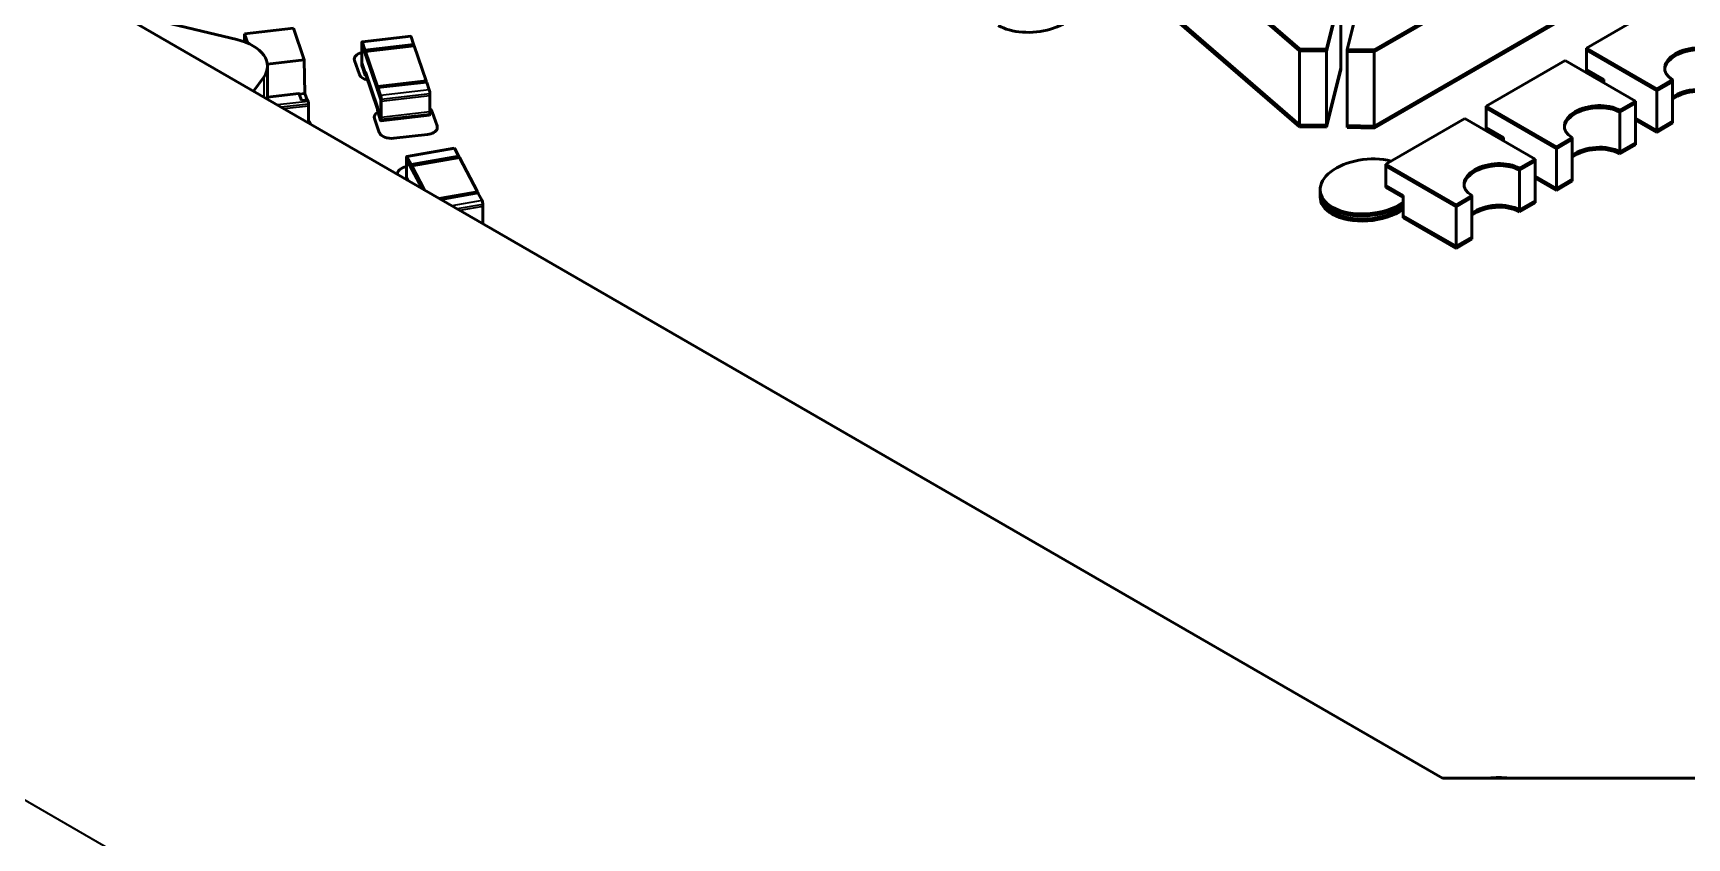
# Model space of a CAD drawing. Header units: inches. Extents: x -24.6 to 49, y -43 to 20.8.
# Drawn here: x -21.088 to -17.941, y 13.702 to 15.232 of the extents above; entities that cross this region are included whole.
import ezdxf

# ---------------------------------------------------------------- set-up
doc = ezdxf.new("R2010")
doc.units = ezdxf.units.IN
doc.header["$MEASUREMENT"] = 0
doc.layers.add('Visible (ANSI)', color=7, linetype='Continuous', lineweight=50)
doc.layers.add('Visible Narrow (ANSI)', color=7, linetype='Continuous', lineweight=35)

msp = doc.modelspace()

# ---------------------------------------------------------------- linework, layer by layer
at = {"layer": 'Visible (ANSI)'}
for p, q in [((-18.6783, 15.2022), (-19.0422, 15.5167)), ((-17.9788, 15.5218), (-18.5363, 15.1999)), ((-17.9788, 15.5179), (-18.5363, 15.196)), ((-18.6783, 15.1984), (-19.0422, 15.5128)), ((-19.0422, 15.3721), (-18.6783, 15.0576)), ((-19.0422, 15.3682), (-18.6783, 15.0537)), ((-18.5363, 15.0552), (-17.9788, 15.3771)), ((-18.5363, 15.0514), (-17.9788, 15.3733)), ((-18.406, 13.8151), (-20.995, 15.3099)), ((-18.5997, 15.3104), (-18.6272, 15.2014)), ((-18.5997, 15.3065), (-18.6272, 15.1975)), ((-18.5997, 15.3104), (-18.5997, 15.1657)), ((-18.5997, 15.3065), (-18.5997, 15.1618)), ((-18.5874, 15.2007), (-18.5599, 15.3097)), ((-17.9817, 15.29), (-18.1321, 15.2032)), ((-20.7004, 15.2196), (-20.8492, 15.2552)), ((-20.6856, 15.2307), (-20.5929, 15.2413)), ((-20.5722, 15.1811), (-20.5929, 15.2413)), ((-20.6856, 15.2307), (-20.6859, 15.2152)), ((-20.6856, 15.2268), (-20.6859, 15.2152)), ((-20.6794, 15.2126), (-20.6856, 15.2307)), ((-20.681, 15.2133), (-20.6856, 15.2268)), ((-20.4627, 15.1782), (-20.4627, 15.213)), ((-20.4627, 15.1744), (-20.4627, 15.2091)), ((-20.3696, 15.2259), (-20.4622, 15.2152)), ((-20.4568, 15.2002), (-20.4616, 15.2143)), ((-20.4568, 15.1964), (-20.4616, 15.2104)), ((-20.3631, 15.2079), (-20.4558, 15.1972)), ((-20.3641, 15.2109), (-20.369, 15.2249)), ((-20.34, 15.141), (-20.3631, 15.2079)), ((-18.6272, 15.2014), (-18.6783, 15.2022)), ((-18.6783, 15.2022), (-18.6783, 15.0576)), ((-18.6272, 15.2014), (-18.6272, 15.0567)), ((-18.5363, 15.1999), (-18.5874, 15.2007)), ((-18.5874, 15.2007), (-18.5874, 15.0561)), ((-18.5363, 15.1999), (-18.5363, 15.0552)), ((-18.1321, 15.2032), (-17.9984, 15.126)), ((-18.1321, 15.2032), (-18.1321, 15.1627)), ((-20.6423, 15.1731), (-20.5722, 15.1811)), ((-20.6421, 15.1692), (-20.6421, 15.1061)), ((-20.5711, 15.117), (-20.5722, 15.1811)), ((-20.4673, 15.153), (-20.4765, 15.1798)), ((-20.4568, 15.1568), (-20.4616, 15.1709)), ((-20.4327, 15.1303), (-20.4558, 15.1972)), ((-20.4558, 15.1929), (-20.4558, 15.1972)), ((-20.4327, 15.1265), (-20.4558, 15.1934)), ((-20.4558, 15.189), (-20.4558, 15.1934)), ((-18.6272, 15.1975), (-18.6783, 15.1984)), ((-18.6783, 15.1984), (-18.6783, 15.0537)), ((-18.6272, 15.1975), (-18.6272, 15.0529)), ((-18.5363, 15.196), (-18.5874, 15.1969)), ((-18.5874, 15.1969), (-18.5874, 15.0522)), ((-18.5363, 15.196), (-18.5363, 15.0514)), ((-18.1727, 15.1797), (-18.323, 15.093)), ((-18.1727, 15.1797), (-18.039, 15.1026)), ((-18.1321, 15.1993), (-17.9984, 15.1222)), ((-18.1321, 15.1993), (-18.1321, 15.1588)), ((-20.6686, 15.1214), (-20.6493, 15.1483)), ((-20.4568, 15.153), (-20.4616, 15.167)), ((-20.455, 15.1522), (-20.4562, 15.152)), ((-20.4327, 15.0913), (-20.4558, 15.1582)), ((-20.4327, 15.0874), (-20.4558, 15.1543)), ((-20.34, 15.141), (-20.4327, 15.1303)), ((-20.3396, 15.1389), (-20.4323, 15.1283)), ((-20.34, 15.1389), (-20.34, 15.141)), ((-20.3342, 15.1239), (-20.339, 15.138)), ((-18.6272, 15.0567), (-18.5997, 15.1657)), ((-18.6272, 15.0529), (-18.5997, 15.1618)), ((-18.0993, 15.1438), (-18.1321, 15.1627)), ((-18.0993, 15.1399), (-18.1321, 15.1588)), ((-18.0993, 15.1374), (-18.0993, 15.1438)), ((-18.0993, 15.1374), (-18.0993, 15.1399)), ((-17.9684, 15.1434), (-17.9984, 15.126)), ((-17.9684, 15.1395), (-17.9984, 15.1222)), ((-17.9684, 15.1434), (-17.9684, 15.0643)), ((-17.9684, 15.1395), (-17.9684, 15.0605)), ((-20.5824, 15.1172), (-20.6421, 15.1104)), ((-20.582, 15.1166), (-20.5775, 15.1035)), ((-20.5817, 15.1158), (-20.5711, 15.117)), ((-20.5668, 15.1048), (-20.5711, 15.117)), ((-20.4327, 15.126), (-20.4327, 15.1303)), ((-20.4327, 15.1265), (-20.4327, 15.1265)), ((-20.4327, 15.1222), (-20.4327, 15.1265)), ((-20.4268, 15.1133), (-20.4317, 15.1273)), ((-20.4268, 15.1094), (-20.4317, 15.1235)), ((-20.4258, 15.0712), (-20.4258, 15.1059)), ((-20.3331, 15.0819), (-20.3331, 15.1166)), ((-20.3331, 15.078), (-20.3331, 15.1127)), ((-17.9984, 15.126), (-17.9984, 15.047)), ((-17.9984, 15.1222), (-17.9984, 15.0431)), ((-20.5775, 15.1035), (-20.5659, 15.1049)), ((-20.5648, 15.1019), (-20.5659, 15.1049)), ((-20.5641, 15.0611), (-20.5641, 15.097)), ((-20.5641, 15.0611), (-20.5641, 15.0931)), ((-20.4268, 15.0699), (-20.4317, 15.0839)), ((-20.4268, 15.066), (-20.4317, 15.0801)), ((-20.3336, 15.0757), (-20.4262, 15.0651)), ((-20.4258, 15.0674), (-20.4258, 15.1021)), ((-20.3285, 15.082), (-20.3193, 15.0553)), ((-18.323, 15.093), (-18.1894, 15.0158)), ((-18.323, 15.093), (-18.323, 15.0525)), ((-18.323, 15.0891), (-18.1894, 15.0119)), ((-18.323, 15.0891), (-18.323, 15.0486)), ((-18.039, 15.1026), (-18.0691, 15.0852)), ((-18.039, 15.0987), (-18.0691, 15.0814)), ((-18.0691, 15.0062), (-18.0691, 15.0852)), ((-18.0691, 15.0023), (-18.0691, 15.0814)), ((-18.039, 15.1026), (-18.039, 15.0235)), ((-18.039, 15.0987), (-18.039, 15.0197)), ((-20.5608, 15.0599), (-20.5605, 15.059)), ((-20.4293, 15.0426), (-20.4385, 15.0694)), ((-20.3193, 15.0553), (-20.3193, 15.05)), ((-18.6783, 15.0576), (-18.6272, 15.0567)), ((-18.6783, 15.0537), (-18.6272, 15.0529)), ((-18.5874, 15.0561), (-18.5363, 15.0552)), ((-18.5874, 15.0522), (-18.5363, 15.0514)), ((-18.3636, 15.0695), (-18.5139, 14.9827)), ((-18.3636, 15.0695), (-18.2299, 14.9924)), ((-18.2902, 15.0336), (-18.323, 15.0525)), ((-18.2902, 15.0297), (-18.323, 15.0486)), ((-17.9984, 15.047), (-18.039, 15.0704)), ((-17.9984, 15.0431), (-18.039, 15.0665)), ((-17.9984, 15.047), (-17.9684, 15.0643)), ((-17.9984, 15.0431), (-17.9684, 15.0605)), ((-20.3378, 15.0392), (-20.4015, 15.0319)), ((-20.2866, 15.013), (-20.377, 14.9971)), ((-20.2784, 14.9984), (-20.2856, 15.0121)), ((-18.2902, 15.0272), (-18.2902, 15.0336)), ((-18.2902, 15.0272), (-18.2902, 15.0297)), ((-18.1593, 15.0332), (-18.1894, 15.0158)), ((-18.1593, 15.0293), (-18.1894, 15.0119)), ((-18.1894, 15.0158), (-18.1894, 14.9367)), ((-18.1894, 15.0119), (-18.1894, 14.9329)), ((-18.1593, 15.0332), (-18.1593, 14.9541)), ((-18.1593, 15.0293), (-18.1593, 14.9502)), ((-18.0691, 15.0062), (-18.039, 15.0235)), ((-18.0691, 15.0023), (-18.039, 15.0197)), ((-20.3776, 14.9601), (-20.3776, 14.9948)), ((-20.3776, 14.9563), (-20.3776, 14.991)), ((-20.3689, 14.9825), (-20.3761, 14.9962)), ((-20.3689, 14.9787), (-20.3761, 14.9924)), ((-20.2769, 14.9954), (-20.3673, 14.9796)), ((-20.3431, 14.9335), (-20.3673, 14.9796)), ((-20.3673, 14.9753), (-20.3673, 14.9796)), ((-20.2426, 14.9302), (-20.2769, 14.9954)), ((-18.5139, 14.9827), (-18.3803, 14.9056)), ((-18.5139, 14.9827), (-18.5139, 14.9422)), ((-18.2299, 14.9924), (-18.26, 14.975)), ((-18.2299, 14.9885), (-18.26, 14.9712)), ((-18.2299, 14.9924), (-18.2299, 14.9133)), ((-18.2299, 14.9885), (-18.2299, 14.9094)), ((-20.378, 14.9778), (-20.3776, 14.9779)), ((-20.3758, 14.9524), (-20.3761, 14.9528)), ((-20.346, 14.9351), (-20.3673, 14.9757)), ((-20.3673, 14.9714), (-20.3673, 14.9757)), ((-18.5139, 14.9789), (-18.3803, 14.9017)), ((-18.5139, 14.9789), (-18.5139, 14.9384)), ((-18.26, 14.8959), (-18.26, 14.975)), ((-18.26, 14.8921), (-18.26, 14.9712)), ((-18.1894, 14.9367), (-18.2299, 14.9602)), ((-18.1894, 14.9329), (-18.2299, 14.9563)), ((-18.1894, 14.9367), (-18.1593, 14.9541)), ((-18.1894, 14.9329), (-18.1593, 14.9502)), ((-20.2426, 14.9302), (-20.3153, 14.9174)), ((-20.242, 14.9281), (-20.3125, 14.9158)), ((-20.2426, 14.928), (-20.2426, 14.9302)), ((-20.2339, 14.9135), (-20.2411, 14.9272)), ((-18.639, 14.9246), (-18.639, 14.9342)), ((-18.639, 14.9207), (-18.639, 14.9303)), ((-18.4812, 14.9233), (-18.5139, 14.9422)), ((-18.4812, 14.9195), (-18.5139, 14.9384)), ((-18.4812, 14.8847), (-18.4812, 14.9233)), ((-18.4812, 14.8809), (-18.4812, 14.9195)), ((-18.3502, 14.9229), (-18.3803, 14.9056)), ((-18.3502, 14.9191), (-18.3803, 14.9017)), ((-18.3502, 14.9229), (-18.3502, 14.8439)), ((-18.3502, 14.9191), (-18.3502, 14.84)), ((-20.2323, 14.8716), (-20.2323, 14.9063)), ((-20.2323, 14.8695), (-20.2323, 14.9024)), ((-18.3803, 14.9056), (-18.3803, 14.8265)), ((-18.3803, 14.9017), (-18.3803, 14.8226)), ((-18.26, 14.8959), (-18.2299, 14.9133)), ((-18.26, 14.8921), (-18.2299, 14.9094)), ((-18.3803, 14.8265), (-18.4812, 14.8847)), ((-18.3803, 14.8226), (-18.4812, 14.8809)), ((-18.3803, 14.8265), (-18.3502, 14.8439)), ((-18.3803, 14.8226), (-18.3502, 14.84)), ((-14.7446, 13.8151), (-18.406, 13.8151))]:
    msp.add_line(p, q, dxfattribs=at)
for centre, major_axis, ratio, start_param, end_param in [((-19.1841, 15.2856), (-0.0904, -0.0091), 0.569494, 0.669466, 3.084416), ((-20.7366, 15.1692), (0.0945, 0), 0.57735, 5.890486, 7.461283), ((-20.4616, 15.2099), (-0.00061, 0.00528), 0.159291, 5.65853, 7.229327), ((-20.4616, 15.2061), (-0.00061, 0.00528), 0.159291, 5.65853, 7.229327), ((-20.4568, 15.1959), (-0.00061, 0.00528), 0.159291, 4.087734, 5.65853), ((-20.369, 15.2206), (-0.00061, 0.00528), 0.159291, 5.65853, 6.283185), ((-20.3641, 15.2065), (-0.00061, 0.00528), 0.159291, 4.940715, 5.65853), ((-17.9233, 15.1694), (0.0602, 0.0061), 0.569494, 0.669466, 3.811058), ((-17.9233, 15.1656), (0.0602, 0.0061), 0.569494, 0.669466, 3.028639), ((-20.4534, 15.1824), (-0.0236, 0), 0.57735, 5.11685, 6.479522), ((-20.4616, 15.1752), (0.00061, -0.00528), 0.159291, 4.087734, 5.65853), ((-20.4616, 15.1714), (0.00061, -0.00528), 0.159291, 4.087734, 5.65853), ((-20.4568, 15.192), (-0.00061, 0.00528), 0.159291, 4.087734, 5.65853), ((-20.4442, 15.1557), (-0.0236, 0), 0.57735, 0.196351, 1.24257), ((-20.4568, 15.1612), (0.00061, -0.00528), 0.159291, 5.65853, 7.229327), ((-20.4568, 15.1573), (0.00061, -0.00528), 0.159291, 5.65853, 7.229327), ((-20.339, 15.1336), (-0.00061, 0.00528), 0.159291, 5.65853, 6.283185), ((-20.582, 15.1137), (-0.0004, 0.00352), 0.159291, 5.65853, 6.283185), ((-20.4317, 15.123), (-0.00061, 0.00528), 0.159291, 5.65853, 7.229327), ((-20.4317, 15.1191), (-0.00061, 0.00528), 0.159291, 5.65853, 7.229327), ((-20.4268, 15.109), (-0.00061, 0.00528), 0.159291, 4.087734, 5.65853), ((-20.4268, 15.1051), (-0.00061, 0.00528), 0.159291, 4.087734, 5.65853), ((-20.3342, 15.1196), (-0.00061, 0.00528), 0.159291, 4.087734, 5.65853), ((-17.9233, 15.0904), (-0.0602, -0.0061), 0.569494, 3.811058, 5.499366), ((-17.9233, 15.0865), (-0.0602, -0.0061), 0.569494, 3.811058, 5.499366), ((-20.5648, 15.099), (-0.0004, 0.00352), 0.159291, 4.087734, 5.65853), ((-20.4154, 15.0721), (-0.0236, 0), 0.57735, 5.500227, 6.479522), ((-20.4317, 15.0883), (0.00061, -0.00528), 0.159291, 4.087734, 5.65853), ((-20.4317, 15.0844), (0.00061, -0.00528), 0.159291, 4.087734, 5.65853), ((-20.3342, 15.081), (0.00061, -0.00528), 0.159291, 0, 0.946141), ((-20.3516, 15.0794), (0.0236, 0), 0.57735, 0.196351, 0.670204), ((-18.1142, 15.0592), (0.0602, 0.0061), 0.569494, 0.669466, 3.811058), ((-18.1142, 15.0553), (0.0602, 0.0061), 0.569494, 0.669466, 3.028639), ((-20.5861, 15.057), (0.0258, 0), 0.57735, 0.196347, 0.553373), ((-20.4061, 15.0453), (-0.0236, 0), 0.57735, 0.196351, 1.767145), ((-20.4268, 15.0742), (0.00061, -0.00528), 0.159291, 5.65853, 7.229327), ((-20.4268, 15.0704), (0.00061, -0.00528), 0.159291, 5.65853, 7.229327), ((-20.3424, 15.0526), (0.0236, 0), 0.57735, 4.908741, 6.086833), ((-20.2856, 15.0077), (-0.00092, 0.00524), 0.237016, 5.64681, 6.283185), ((-18.1142, 14.9801), (-0.0602, -0.0061), 0.569494, 3.811058, 5.499366), ((-18.1142, 14.9763), (-0.0602, -0.0061), 0.569494, 3.811058, 5.499366), ((-20.3761, 14.9919), (-0.00092, 0.00524), 0.237016, 5.64681, 7.217607), ((-20.3761, 14.988), (-0.00092, 0.00524), 0.237016, 5.64681, 7.217607), ((-20.3689, 14.9782), (-0.00092, 0.00524), 0.237016, 4.076014, 5.64681), ((-20.2784, 14.994), (-0.00092, 0.00524), 0.237016, 4.923935, 5.64681), ((-18.5485, 14.9403), (-0.0904, -0.0091), 0.569494, 4.139793, 6.952651), ((-18.3051, 14.949), (0.0602, 0.0061), 0.569494, 0.669466, 3.811058), ((-18.3051, 14.9451), (0.0602, 0.0061), 0.569494, 0.669466, 3.028639), ((-20.3712, 14.9647), (-0.0236, 0), 0.57735, 5.006922, 6.392571), ((-20.3761, 14.9572), (0.00092, -0.00524), 0.237016, 4.076014, 5.64681), ((-20.3761, 14.9533), (0.00092, -0.00524), 0.237016, 4.076014, 4.688177), ((-20.3689, 14.9743), (-0.00092, 0.00524), 0.237016, 4.076014, 5.64681), ((-20.2411, 14.9229), (-0.00092, 0.00524), 0.237016, 5.64681, 6.283185), ((-18.5485, 14.9365), (-0.0904, -0.0091), 0.569494, 6.226009, 6.952651), ((-18.5485, 14.9307), (0.0904, 0.0091), 0.569494, 3.084416, 3.811058), ((-18.5485, 14.9268), (0.0904, 0.0091), 0.569494, 3.084416, 3.811058), ((-20.2339, 14.9092), (-0.00092, 0.00524), 0.237016, 4.076014, 5.64681), ((-18.5485, 14.9403), (0.0904, 0.0091), 0.569494, 3.811058, 5.494395), ((-18.5485, 14.9365), (0.0904, 0.0091), 0.569494, 3.811058, 5.494395), ((-18.5485, 14.9307), (-0.0904, -0.0091), 0.569494, 0.669466, 2.352803), ((-18.5485, 14.9268), (-0.0904, -0.0091), 0.569494, 0.669466, 2.352803), ((-18.3051, 14.8699), (-0.0602, -0.0061), 0.569494, 3.811058, 5.499366), ((-18.3051, 14.866), (-0.0602, -0.0061), 0.569494, 3.811058, 5.499366), ((-18.299, 13.7618), (0.0945, 0), 0.57735, 1.355441, 1.786151)]:
    msp.add_ellipse(centre, major_axis=major_axis, ratio=ratio, start_param=start_param, end_param=end_param, dxfattribs=at)
at = {"layer": 'Visible Narrow (ANSI)'}
for p, q in [((-17.9538, 11.9552), (-24.2166, 15.5709)), ((-20.369, 15.2249), (-20.4616, 15.2143)), ((-20.4558, 15.1929), (-20.4616, 15.2099)), ((-20.4616, 15.1752), (-20.4616, 15.2099)), ((-20.4558, 15.189), (-20.4616, 15.2061)), ((-20.4616, 15.1714), (-20.4616, 15.2061)), ((-20.3641, 15.2109), (-20.4568, 15.2002)), ((-20.4558, 15.1582), (-20.4616, 15.1752)), ((-20.4558, 15.1543), (-20.4616, 15.1714)), ((-20.4327, 15.126), (-20.4558, 15.1929)), ((-20.4327, 15.1222), (-20.4558, 15.189)), ((-20.6493, 15.1483), (-20.6493, 15.1103)), ((-20.339, 15.138), (-20.4317, 15.1273)), ((-20.582, 15.1166), (-20.6421, 15.1097)), ((-20.4268, 15.109), (-20.4327, 15.126)), ((-20.4268, 15.1051), (-20.4327, 15.1222)), ((-20.3342, 15.1239), (-20.4268, 15.1133)), ((-20.4268, 15.0742), (-20.4268, 15.109)), ((-20.3331, 15.1166), (-20.4258, 15.1059)), ((-20.3331, 15.1127), (-20.4258, 15.1021)), ((-20.5648, 15.1019), (-20.6232, 15.0952)), ((-20.5641, 15.097), (-20.616, 15.091)), ((-20.5641, 15.0931), (-20.6104, 15.0878)), ((-20.4268, 15.0742), (-20.4327, 15.0913)), ((-20.4268, 15.0704), (-20.4327, 15.0874)), ((-20.4268, 15.0704), (-20.4268, 15.1051)), ((-20.3331, 15.0819), (-20.4258, 15.0712)), ((-20.3331, 15.078), (-20.4258, 15.0674)), ((-20.2856, 15.0121), (-20.3761, 14.9962)), ((-20.3673, 14.9753), (-20.3761, 14.9919)), ((-20.3761, 14.9572), (-20.3761, 14.9919)), ((-20.3673, 14.9714), (-20.3761, 14.988)), ((-20.3761, 14.9533), (-20.3761, 14.988)), ((-20.2784, 14.9984), (-20.3689, 14.9825)), ((-20.3725, 14.9505), (-20.3761, 14.9572)), ((-20.3754, 14.9522), (-20.3761, 14.9533)), ((-20.3463, 14.9354), (-20.3673, 14.9753)), ((-20.3493, 14.937), (-20.3673, 14.9714)), ((-20.2411, 14.9272), (-20.3111, 14.915)), ((-20.2339, 14.9135), (-20.2912, 14.9035)), ((-20.2323, 14.9063), (-20.2812, 14.8977)), ((-20.2323, 14.9024), (-20.276, 14.8948)), ((-18.6162, 14.8916), (-18.6162, 14.9013)), ((-18.6162, 14.8878), (-18.6162, 14.8974)), ((-20.2323, 14.8716), (-20.235, 14.8711))]:
    msp.add_line(p, q, dxfattribs=at)

doc.saveas('drawing.dxf')
